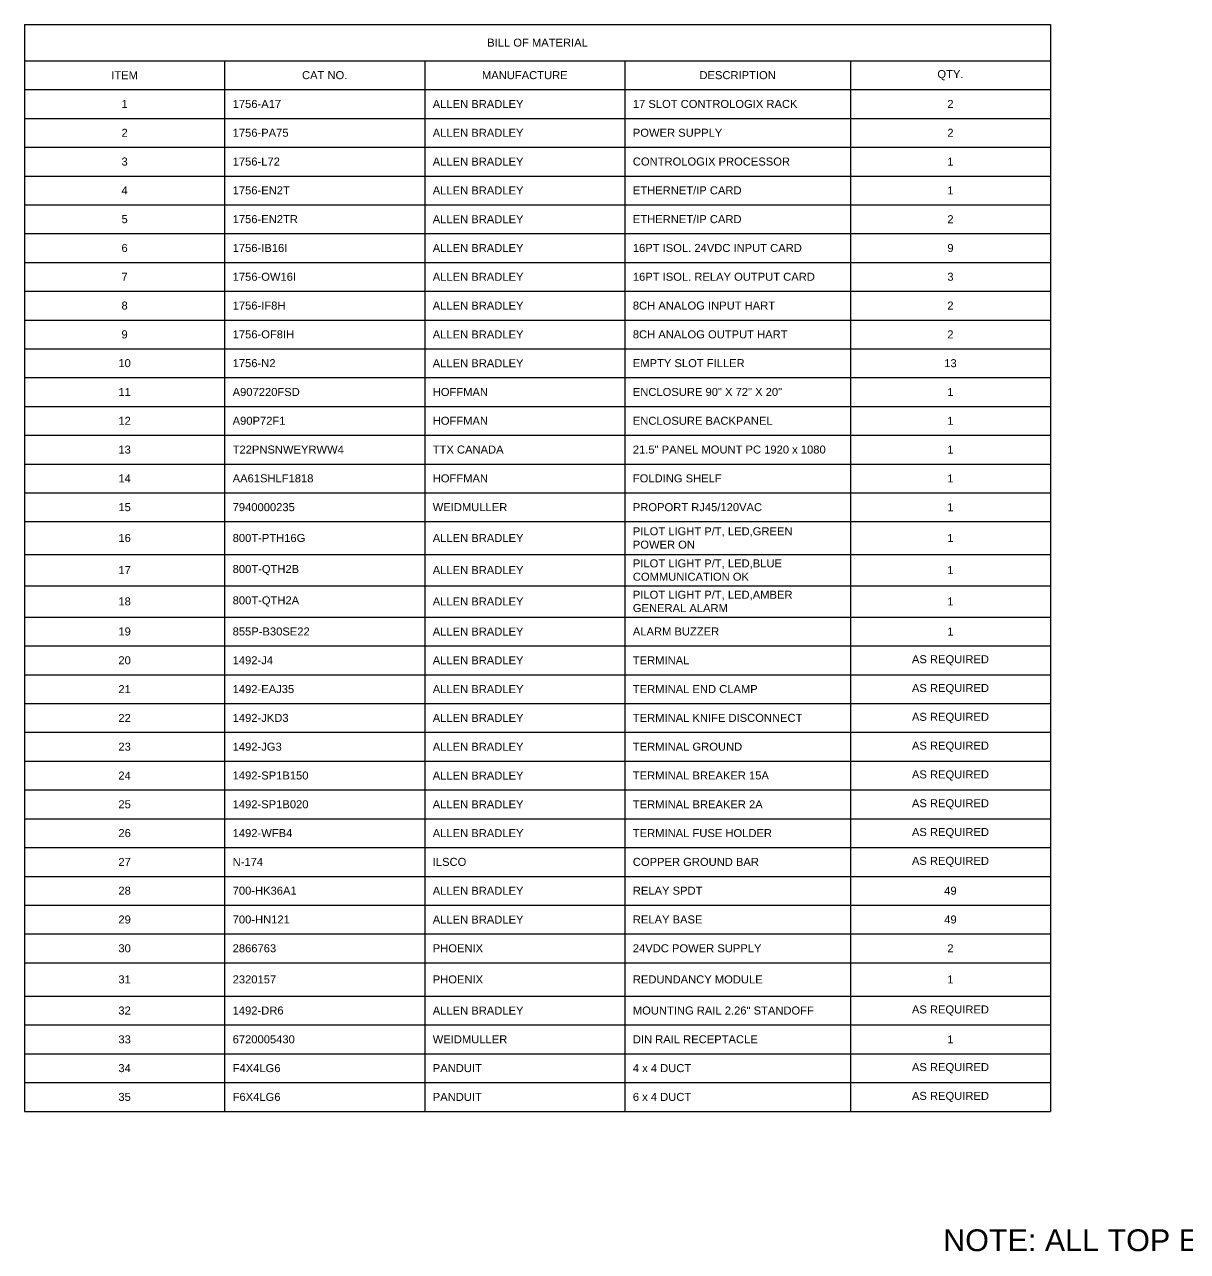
# Model space of a CAD drawing. Extents: x 17 to 188, y 22 to 107.
# Drawn here: x 16.6 to 96.5, y 22.3 to 106.6 of the extents above; entities that cross this region are included whole.
import ezdxf

# ---------------------------------------------------------------- set-up
doc = ezdxf.new("R2010")
doc.units = 0
doc.layers.add('N-ANNO-TEXT', color=2, linetype='Continuous', lineweight=18)
doc.styles.add('_CGS_2-5_NOTES', font='arial.ttf', dxfattribs={"height": 2.5})

# ---------------------------------------------------------------- blocks, each defined once
blk = doc.blocks.new('*T15')
at = {"linetype": 'ByBlock', "lineweight": -2, "transparency": 16777216}
for p, q in [((0, 0), (70.5, 0)), ((0, 0), (0, -74.717)), ((70.5, 0), (70.5, -74.717)), ((0, -2.493), (70.5, -2.493)), ((13.75, -2.493), (13.75, -74.717)), ((56.75, -2.493), (56.75, -50.639)), ((0, -4.473), (27.5, -4.473)), ((41.25, -4.473), (70.5, -4.473)), ((0, -6.453), (27.5, -6.453)), ((41.25, -6.453), (70.5, -6.453)), ((0, -8.433), (27.5, -8.433)), ((41.25, -8.433), (70.5, -8.433)), ((0, -10.413), (27.5, -10.413)), ((41.25, -10.413), (70.5, -10.413)), ((13.75, -12.393), (27.5, -12.393)), ((41.25, -12.393), (70.5, -12.393)), ((0, -14.373), (27.5, -14.373)), ((41.25, -14.373), (70.5, -14.373)), ((0, -16.353), (27.5, -16.353)), ((41.25, -16.353), (70.5, -16.353)), ((0, -18.333), (27.5, -18.333)), ((41.25, -18.333), (70.5, -18.333)), ((0, -20.313), (27.5, -20.313)), ((41.25, -20.313), (70.5, -20.313)), ((0, -22.293), (27.5, -22.293)), ((41.25, -22.293), (70.5, -22.293)), ((0, -24.273), (27.5, -24.273)), ((41.25, -24.273), (70.5, -24.273)), ((0, -26.253), (27.5, -26.253)), ((41.25, -26.253), (70.5, -26.253)), ((0, -30.213), (27.5, -30.213)), ((41.25, -30.213), (70.5, -30.213)), ((0, -32.193), (27.5, -32.193)), ((41.25, -32.193), (70.5, -32.193)), ((0, -34.173), (27.5, -34.173)), ((41.25, -34.173), (70.5, -34.173)), ((0, -36.428), (70.5, -36.428)), ((0, -38.583), (70.5, -38.583)), ((0, -40.739), (70.5, -40.739)), ((0, -42.719), (70.5, -42.719)), ((0, -44.699), (70.5, -44.699)), ((0, -46.679), (27.5, -46.679)), ((41.25, -46.679), (70.5, -46.679)), ((0, -48.659), (27.5, -48.659)), ((41.25, -48.659), (70.5, -48.659)), ((0, -50.639), (27.5, -50.639)), ((41.25, -50.639), (70.5, -50.639)), ((0, -52.619), (13.75, -52.619)), ((56.75, -52.619), (70.5, -52.619)), ((0, -54.599), (27.5, -54.599)), ((56.75, -54.599), (70.5, -54.599)), ((0, -56.579), (27.5, -56.579)), ((56.75, -56.579), (70.5, -56.579)), ((56.75, -56.579), (56.75, -74.717)), ((0, -58.559), (27.5, -58.559)), ((41.25, -58.559), (70.5, -58.559)), ((0, -60.539), (27.5, -60.539)), ((41.25, -60.539), (70.5, -60.539)), ((0, -62.519), (13.75, -62.519)), ((41.25, -62.519), (70.5, -62.519)), ((41.25, -64.499), (70.5, -64.499)), ((0, -66.797), (13.75, -66.797)), ((41.25, -66.797), (70.5, -66.797)), ((0, -68.777), (27.5, -68.777)), ((41.25, -68.777), (70.5, -68.777)), ((0, -70.757), (27.5, -70.757)), ((41.25, -70.757), (70.5, -70.757)), ((13.75, -72.737), (27.5, -72.737)), ((41.25, -72.737), (70.5, -72.737)), ((13.75, -74.717), (27.5, -74.717)), ((41.25, -74.717), (70.5, -74.717))]:
    blk.add_line(p, q, dxfattribs=at)
at = {"color": 0, "linetype": 'ByBlock', "lineweight": -2, "transparency": 16777216}
for p, q in [((27.5, -2.493), (27.5, -74.717)), ((41.25, -2.493), (41.25, -74.717)), ((27.5, -4.473), (41.25, -4.473)), ((27.5, -6.453), (41.25, -6.453)), ((27.5, -8.433), (41.25, -8.433)), ((27.5, -10.413), (41.25, -10.413)), ((0, -12.393), (13.75, -12.393)), ((27.5, -12.393), (41.25, -12.393)), ((27.5, -14.373), (41.25, -14.373)), ((27.5, -16.353), (41.25, -16.353)), ((27.5, -18.333), (41.25, -18.333)), ((27.5, -20.313), (41.25, -20.313)), ((27.5, -22.293), (41.25, -22.293)), ((27.5, -24.273), (41.25, -24.273)), ((27.5, -26.253), (41.25, -26.253)), ((0, -28.233), (70.5, -28.233)), ((27.5, -30.213), (41.25, -30.213)), ((27.5, -32.193), (41.25, -32.193)), ((27.5, -34.173), (41.25, -34.173)), ((27.5, -46.679), (41.25, -46.679)), ((27.5, -48.659), (41.25, -48.659)), ((27.5, -50.639), (41.25, -50.639)), ((56.75, -50.639), (56.75, -56.579)), ((13.75, -52.619), (56.75, -52.619)), ((27.5, -54.599), (56.75, -54.599)), ((27.5, -56.579), (56.75, -56.579)), ((27.5, -58.559), (41.25, -58.559)), ((27.5, -60.539), (41.25, -60.539)), ((13.75, -62.519), (41.25, -62.519)), ((0, -64.499), (41.25, -64.499)), ((13.75, -66.797), (41.25, -66.797)), ((27.5, -68.777), (41.25, -68.777)), ((27.5, -70.757), (41.25, -70.757)), ((0, -72.737), (13.75, -72.737)), ((27.5, -72.737), (41.25, -72.737)), ((0, -74.717), (13.75, -74.717)), ((27.5, -74.717), (41.25, -74.717))]:
    blk.add_line(p, q, dxfattribs=at)
at = {"layer": 'N-ANNO-TEXT', "color": 0, "transparency": 16777216, "char_height": 0.55, "style": '_CGS_2-5_NOTES'}
for s, insert, width, attachment_point in [('BILL OF MATERIAL', (35.25, -1.247), 69.84, 5), ('ITEM', (6.875, -3.483), 13.09, 5), ('CAT NO.', (20.625, -3.483), 13.09, 5), ('MANUFACTURE', (34.375, -3.483), 13.09, 5), ('DESCRIPTION', (49, -3.483), 14.84, 5), ('QTY.', (63.625, -3.483), 13.09, 5), ('1', (6.875, -5.463), 13.09, 5), ('1756-A17', (14.3, -5.463), 12.65, 4), ('ALLEN BRADLEY', (28.05, -5.463), 12.65, 4), ('17 SLOT CONTROLOGIX RACK', (41.8, -5.463), 14.4, 4), ('2', (63.625, -5.463), 12.60547, 5), ('2', (6.875, -7.443), 13.09, 5), ('1756-PA75', (14.3, -7.443), 12.65, 4), ('ALLEN BRADLEY', (28.05, -7.443), 12.65, 4), ('POWER SUPPLY', (41.8, -7.443), 14.4, 4), ('2', (63.625, -7.443), 12.60547, 5), ('3', (6.875, -9.423), 13.09, 5), ('1756-L72', (14.3, -9.423), 12.65, 4), ('ALLEN BRADLEY', (28.05, -9.423), 12.65, 4), ('CONTROLOGIX PROCESSOR', (41.8, -9.423), 14.4, 4), ('1', (63.625, -9.423), 12.60547, 5), ('4', (6.875, -11.403), 13.09, 5), ('1756-EN2T', (14.3, -11.403), 12.65, 4), ('ALLEN BRADLEY', (28.05, -11.403), 12.65, 4), ('ETHERNET/IP CARD', (41.8, -11.403), 14.4, 4), ('1', (63.625, -11.403), 12.60547, 5), ('5', (6.875, -13.383), 13.09, 5), ('1756-EN2TR', (14.3, -13.383), 12.65, 4), ('ALLEN BRADLEY', (28.05, -13.383), 12.65, 4), ('ETHERNET/IP CARD', (41.8, -13.383), 14.4, 4), ('2', (63.625, -13.383), 12.60547, 5), ('6', (6.875, -15.363), 13.09, 5), ('1756-IB16I', (14.3, -15.363), 12.65, 4), ('ALLEN BRADLEY', (28.05, -15.363), 12.65, 4), ('16PT ISOL. 24VDC INPUT CARD', (41.8, -15.363), 14.4, 4), ('9', (63.625, -15.363), 12.60547, 5), ('7', (6.875, -17.343), 13.09, 5), ('1756-OW16I', (14.3, -17.343), 12.65, 4), ('ALLEN BRADLEY', (28.05, -17.343), 12.65, 4), ('16PT ISOL. RELAY OUTPUT CARD', (41.8, -17.343), 14.4, 4), ('3', (63.625, -17.343), 12.60547, 5), ('8', (6.875, -19.323), 13.09, 5), ('1756-IF8H', (14.3, -19.323), 12.65, 4), ('ALLEN BRADLEY', (28.05, -19.323), 12.65, 4), ('8CH ANALOG INPUT HART', (41.8, -19.323), 14.4, 4), ('2', (63.625, -19.323), 12.60547, 5), ('9', (6.875, -21.303), 13.09, 5), ('1756-OF8IH', (14.3, -21.303), 12.65, 4), ('ALLEN BRADLEY', (28.05, -21.303), 12.65, 4), ('8CH ANALOG OUTPUT HART', (41.8, -21.303), 14.4, 4), ('2', (63.625, -21.303), 12.60547, 5), ('10', (6.875, -23.283), 13.09, 5), ('1756-N2', (14.3, -23.283), 12.65, 4), ('ALLEN BRADLEY', (28.05, -23.283), 12.65, 4), ('EMPTY SLOT FILLER', (41.8, -23.283), 14.4, 4), ('13', (63.625, -23.283), 12.60547, 5), ('11', (6.875, -25.263), 13.09, 5), ('A907220FSD', (14.3, -25.263), 12.65, 4), ('HOFFMAN', (28.05, -25.263), 12.65, 4), ('ENCLOSURE 90" X 72" X 20"', (41.8, -25.263), 14.4, 4), ('1', (63.625, -25.263), 12.60547, 5), ('12', (6.875, -27.243), 13.09, 5), ('A90P72F1 ', (14.3, -27.243), 12.65, 4), ('HOFFMAN', (28.05, -27.243), 12.65, 4), ('ENCLOSURE BACKPANEL', (41.8, -27.243), 14.4, 4), ('1', (63.625, -27.243), 12.60547, 5), ('13', (6.875, -29.223), 13.09, 5), ('T22PNSNWEYRWW4', (14.3, -29.223), 12.65, 4), ('TTX CANADA', (28.05, -29.223), 12.65, 4), ('21.5" PANEL MOUNT PC 1920 x 1080 ', (41.8, -29.223), 14.4, 4), ('1', (63.625, -29.223), 12.60547, 5), ('14', (6.875, -31.203), 13.09, 5), ('AA61SHLF1818', (14.3, -31.203), 12.65, 4), ('HOFFMAN', (28.05, -31.203), 12.65, 4), ('FOLDING SHELF', (41.8, -31.203), 14.4, 4), ('1', (63.625, -31.203), 12.60547, 5), ('PROPORT RJ45/120VAC', (41.8, -33.183), 14.4, 4), ('15', (6.875, -33.183), 13.09, 5), ('7940000235', (14.3, -33.183), 12.65, 4), ('WEIDMULLER', (28.05, -33.183), 12.65, 4), ('1', (63.625, -33.183), 12.60547, 5), ('PILOT LIGHT P/T, LED,GREEN        POWER ON', (41.8, -35.301), 14.4, 4), ('16', (6.875, -35.301), 13.09, 5), ('800T-PTH16G', (14.3, -35.301), 12.65, 4), ('ALLEN BRADLEY', (28.05, -35.301), 12.65, 4), ('1', (63.625, -35.301), 13.09, 5), ('PILOT LIGHT P/T, LED,BLUE   COMMUNICATION OK', (41.8, -37.506), 14.4, 4), ('17', (6.875, -37.506), 13.09, 5), ('800T-QTH2B', (14.3, -37.506), 12.65, 4), ('ALLEN BRADLEY', (28.05, -37.506), 12.65, 4), ('1', (63.625, -37.506), 13.09, 5), ('18', (6.875, -39.661), 13.09, 5), ('800T-QTH2A', (14.3, -39.661), 12.65, 4), ('ALLEN BRADLEY', (28.05, -39.661), 12.65, 4), ('PILOT LIGHT P/T, LED,AMBER  GENERAL ALARM', (41.8, -39.661), 14.4, 4), ('1', (63.625, -39.661), 13.09, 5), ('19', (6.875, -41.729), 13.09, 5), ('855P-B30SE22', (14.3, -41.729), 12.65, 4), ('ALLEN BRADLEY', (28.05, -41.729), 12.65, 4), ('ALARM BUZZER', (41.8, -41.729), 14.4, 4), ('1', (63.625, -41.729), 13.09, 5), ('20', (6.875, -43.709), 13.09, 5), ('1492-J4', (14.3, -43.709), 12.65, 4), ('ALLEN BRADLEY', (28.05, -43.709), 12.65, 4), ('TERMINAL', (41.8, -43.709), 14.4, 4), ('AS REQUIRED', (63.625, -43.709), 13.09, 5), ('21', (6.875, -45.689), 13.09, 5), ('1492-EAJ35', (14.3, -45.689), 12.65, 4), ('ALLEN BRADLEY', (28.05, -45.689), 12.65, 4), ('TERMINAL END CLAMP', (41.8, -45.689), 14.4, 4), ('AS REQUIRED', (63.625, -45.689), 13.09, 5), ('22', (6.875, -47.669), 13.09, 5), ('1492-JKD3', (14.3, -47.669), 12.65, 4), ('ALLEN BRADLEY', (28.05, -47.669), 12.65, 4), ('TERMINAL KNIFE DISCONNECT', (41.8, -47.669), 14.4, 4), ('AS REQUIRED', (63.625, -47.669), 13.09, 5), ('23', (6.875, -49.649), 13.09, 5), ('1492-JG3', (14.3, -49.649), 12.65, 4), ('ALLEN BRADLEY', (28.05, -49.649), 12.65, 4), ('TERMINAL GROUND', (41.8, -49.649), 14.4, 4), ('AS REQUIRED', (63.625, -49.649), 13.09, 5), ('24', (6.875, -51.629), 13.09, 5), ('1492-SP1B150', (14.3, -51.629), 12.65, 4), ('ALLEN BRADLEY', (28.05, -51.629), 12.65, 4), ('TERMINAL BREAKER 15A', (41.8, -51.629), 14.4, 4), ('AS REQUIRED', (63.625, -51.629), 13.09, 5), ('25', (6.875, -53.609), 13.09, 5), ('1492-SP1B020', (14.3, -53.609), 12.65, 4), ('ALLEN BRADLEY', (28.05, -53.609), 12.65, 4), ('TERMINAL BREAKER 2A', (41.8, -53.609), 14.4, 4), ('AS REQUIRED', (63.625, -53.609), 13.09, 5), ('26', (6.875, -55.589), 13.09, 5), ('1492-WFB4', (14.3, -55.589), 12.65, 4), ('ALLEN BRADLEY', (28.05, -55.589), 12.65, 4), ('TERMINAL FUSE HOLDER', (41.8, -55.589), 14.4, 4), ('AS REQUIRED', (63.625, -55.589), 13.09, 5), ('27', (6.875, -57.569), 13.09, 5), ('N-174', (14.3, -57.569), 12.65, 4), ('ILSCO', (28.05, -57.569), 12.65, 4), ('COPPER GROUND BAR', (41.8, -57.569), 14.4, 4), ('AS REQUIRED', (63.625, -57.569), 13.09, 5), ('28', (6.875, -59.549), 13.09, 5), ('700-HK36A1', (14.3, -59.549), 12.65, 4), ('ALLEN BRADLEY', (28.05, -59.549), 12.65, 4), ('RELAY SPDT', (41.8, -59.549), 14.4, 4), ('49', (63.625, -59.549), 13.09, 5), ('29', (6.875, -61.529), 13.09, 5), ('700-HN121', (14.3, -61.529), 12.65, 4), ('ALLEN BRADLEY', (28.05, -61.529), 12.65, 4), ('RELAY BASE', (41.8, -61.529), 14.4, 4), ('49', (63.625, -61.529), 13.09, 5), ('30', (6.875, -63.509), 13.09, 5), ('2866763', (14.3, -63.509), 12.65, 4), ('PHOENIX', (28.05, -63.509), 12.65, 4), ('24VDC POWER SUPPLY', (41.8, -63.509), 14.4, 4), ('2', (63.625, -63.509), 13.09, 5), ('31', (6.875, -65.648), 13.09, 5), ('2320157', (14.3, -65.648), 12.65, 4), ('PHOENIX', (28.05, -65.648), 12.65, 4), ('REDUNDANCY MODULE', (41.8, -65.648), 14.4, 4), ('1', (63.625, -65.648), 13.09, 5), ('AS REQUIRED', (63.625, -67.787), 12.60547, 5), ('32', (6.875, -67.787), 13.09, 5), ('1492-DR6', (14.3, -67.787), 12.65, 4), ('ALLEN BRADLEY', (28.05, -67.787), 12.65, 4), ('MOUNTING RAIL 2.26" STANDOFF', (41.8, -67.787), 14.4, 4), ('33', (6.875, -69.767), 13.09, 5), ('6720005430', (14.3, -69.767), 12.65, 4), ('WEIDMULLER', (28.05, -69.767), 12.65, 4), ('DIN RAIL RECEPTACLE', (41.8, -69.767), 14.4, 4), ('1', (63.625, -69.767), 13.09, 5), ('34', (6.875, -71.747), 13.09, 5), ('F4X4LG6', (14.3, -71.747), 12.65, 4), ('PANDUIT', (28.05, -71.747), 12.65, 4), ('4 x 4 DUCT', (41.8, -71.747), 14.4, 4), ('AS REQUIRED', (63.625, -71.747), 12.60547, 5), ('AS REQUIRED', (63.625, -73.727), 12.60547, 5), ('35', (6.875, -73.727), 13.09, 5), ('F6X4LG6', (14.3, -73.727), 12.65, 4), ('PANDUIT', (28.05, -73.727), 12.65, 4), ('6 x 4 DUCT', (41.8, -73.727), 14.4, 4)]:
    blk.add_mtext(s, dxfattribs=dict(at, insert=insert, width=width, attachment_point=attachment_point))

msp = doc.modelspace()

# ---------------------------------------------------------------- block references
msp.add_blockref('*T15', (16.611, 106.609))

# ---------------------------------------------------------------- texts
at = {"layer": 'N-ANNO-TEXT', "style": '_CGS_2-5_NOTES'}
msp.add_text('NOTE: ALL TOP ENTRY CABLES MUST BE FEED BEHIND THE BACK PANEL AND ENTER BOTTOM WIREWAY', height=1.5, dxfattribs=at).set_placement((79.736, 22.282))

doc.saveas('drawing.dxf')
